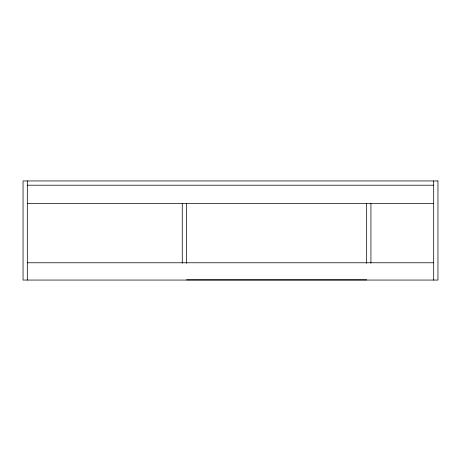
<?xml version="1.0" encoding="UTF-8"?>
<svg xmlns="http://www.w3.org/2000/svg" width="461" height="461" viewBox="0 0 461 461"><rect width="100%" height="100%" fill="white"/><g stroke="black" fill="none" stroke-linecap="round" stroke-linejoin="round"><path stroke-width="0.69" d="M27.314 185.207L433.686 185.207M27.314 203.647L433.686 203.647M27.314 262.77L433.686 262.77M186.532 279.827L366.668 279.827M433.686 180.943L433.686 280.058M370.932 203.629L370.932 263.173M366.668 203.658L366.668 263.3M186.532 203.658L186.532 263.3M182.268 203.629L182.268 263.173M27.314 180.943L27.314 280.058M437.95 180.943L23.05 180.943L23.05 280.058L437.95 280.058L437.95 180.943"/></g></svg>
